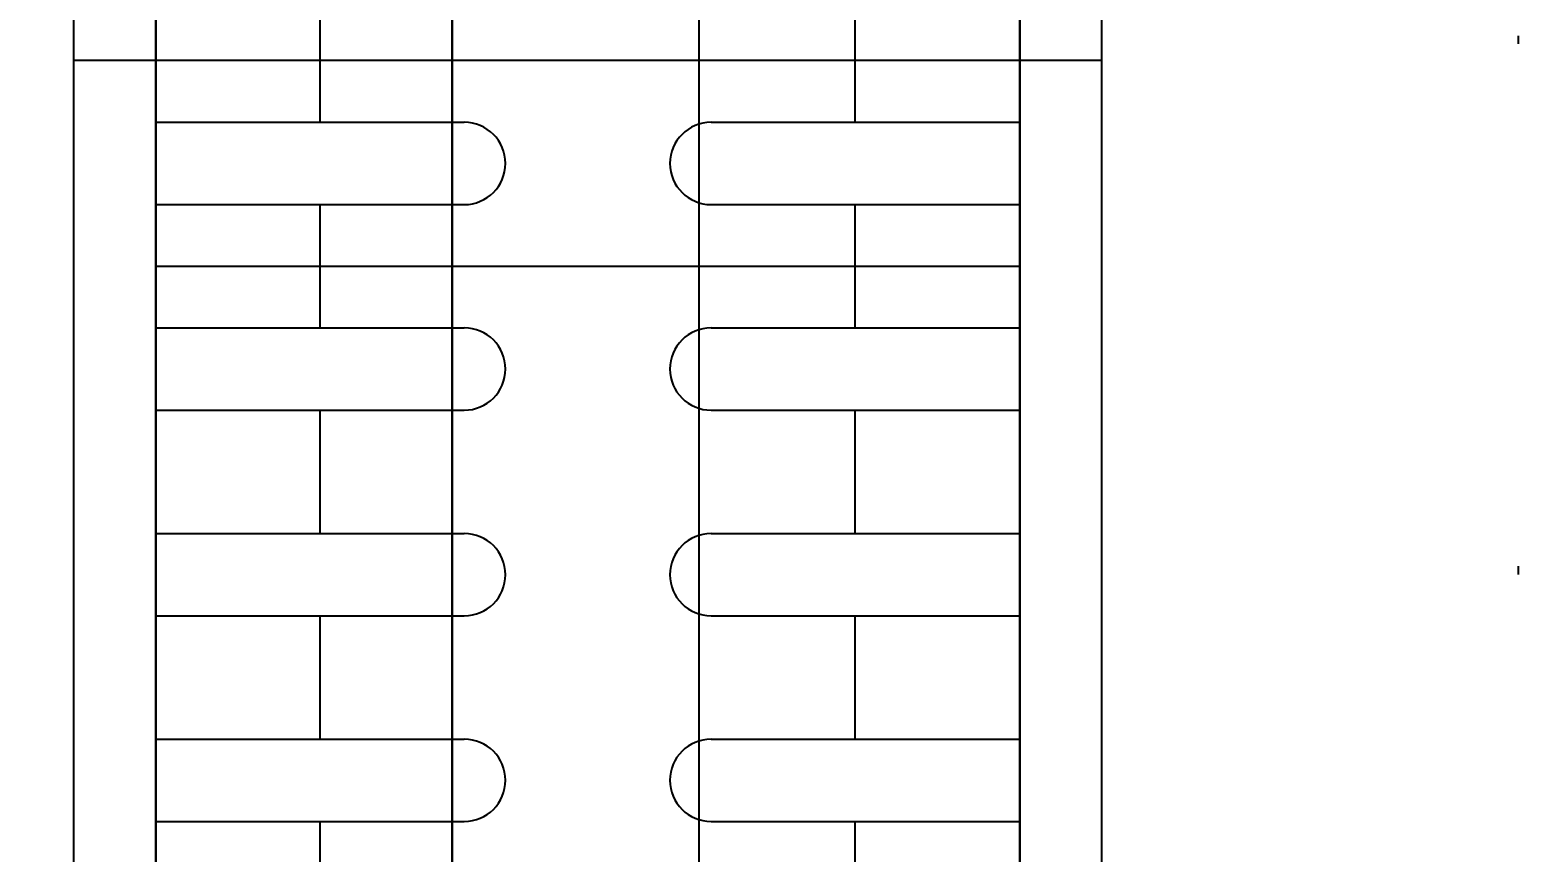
# Model space of a CAD drawing. Header units: inches. Extents: x 21 to 38546, y 13 to 15001.
# Drawn here: x 6003.62 to 6021.71, y 2027.61 to 2037.61 of the extents above; entities that cross this region are included whole.
import ezdxf

# ---------------------------------------------------------------- set-up
doc = ezdxf.new("R2010")
doc.units = ezdxf.units.IN
doc.header["$MEASUREMENT"] = 0
doc.linetypes.add('DOT', pattern=[6.35, 0, -6.35])
doc.layers.add('RAST-IST-RADYATÖR-DİNAMİK BLOK', color=83, linetype='Continuous')
for name, color, linetype, lineweight in [('Z_MİM_-KM-BEAM-RAY', 8, 'DOT', 25), ('Z_MİM_-KM-CERAMIC-09', 8, 'Continuous', 25), ('Z_MİM_-KM-ELECTRIC', 8, 'Continuous', 25), ('Z_MİM_-KM-TEXT-DETAIL', 8, 'Continuous', 25), ('Z_MİM_-KM-WALL', 8, 'Continuous', 25)]:
    doc.layers.add(name, color=color, linetype=linetype, lineweight=lineweight)
doc.styles.add('-KM-OLCU', font='ARIALN.TTF')

# ---------------------------------------------------------------- blocks, each defined once
blk = doc.blocks.new('A$Cba0c6c82')
at = {"ltscale": 2}
blk.add_line((0, 65), (65, 65), dxfattribs=at)
at = {"layer": 'Z_MİM_-KM-TEXT-DETAIL', "color": 7, "insert": (33.893, 58.781), "char_height": 7.17372, "attachment_point": 1, "style": '-KM-OLCU'}
blk.add_mtext_dynamic_manual_height_columns('ÇAMAŞIR MAKİNESİ\\PKURUTMA MAKİNESİ 10 KG', width=84.7034, gutter_width=12.5, heights=[0], dxfattribs=at)
blk = doc.blocks.new('-KM_Kiriş İzi_ZK')
at = {"layer": 'Z_MİM_-KM-BEAM-RAY'}
blk.add_line((2689.999, 1565.001), (2689.999, 1030), dxfattribs=at)
blk = doc.blocks.new('IS_RADYATOR-PLAN-70')
at = {"layer": 'RAST-IST-RADYATÖR-DİNAMİK BLOK', "color": 7}
for p, q in [((60.75, 11.5), (60.75, 7.75)), ((61.75, 11.5), (61.75, 7.75)), ((63.25, 11.5), (63.25, 7.75)), ((64.25, 11.5), (64.25, 7.75)), ((65.75, 11.5), (65.75, 7.75)), ((66.75, 11.5), (66.75, 7.75)), ((60, 9.5), (60.75, 9.5)), ((61.75, 9.5), (62.5, 9.5)), ((62.5, 9.5), (63.25, 9.5)), ((64.25, 9.5), (65, 9.5)), ((65, 9.5), (65.75, 9.5)), ((66.75, 9.5), (67.5, 9.5)), ((60.75, 4.75), (60.75, 1)), ((61.75, 4.75), (61.75, 1)), ((63.25, 4.75), (63.25, 1)), ((64.25, 4.75), (64.25, 1)), ((65.75, 4.75), (65.75, 1)), ((66.75, 4.75), (66.75, 1)), ((60, 3), (60.75, 3)), ((61.75, 3), (62.5, 3)), ((62.5, 3), (63.25, 3)), ((64.25, 3), (65, 3)), ((65, 3), (65.75, 3)), ((66.75, 3), (67.5, 3))]:
    blk.add_line(p, q, dxfattribs=at)
at = {"layer": 'RAST-IST-RADYATÖR-DİNAMİK BLOK'}
for points in [[(0, 0), (70, 0), (70, 12.5), (0, 12.5)], [(2.5, 11.5), (67.5, 11.5), (67.5, 1), (2.5, 1)]]:
    blk.add_lwpolyline(points, dxfattribs=at)
at = {"layer": 'RAST-IST-RADYATÖR-DİNAMİK BLOK', "color": 7}
for centre, start, end in [((61.25, 7.75), 180, 0), ((63.75, 7.75), 180, 0), ((66.25, 7.75), 180, 0), ((61.25, 4.75), 0, 180), ((63.75, 4.75), 0, 180), ((66.25, 4.75), 0, 180)]:
    blk.add_arc(centre, 0.5, start, end, dxfattribs=at)
blk = doc.blocks.new('IS_RADYATOR-PLAN-80')
at = {"layer": 'RAST-IST-RADYATÖR-DİNAMİK BLOK', "color": 7}
for p, q in [((60.75, 11.5), (60.75, 7.75)), ((61.75, 11.5), (61.75, 7.75)), ((63.25, 11.5), (63.25, 7.75)), ((64.25, 11.5), (64.25, 7.75)), ((65.75, 11.5), (65.75, 7.75)), ((66.75, 11.5), (66.75, 7.75)), ((68.25, 11.5), (68.25, 7.75)), ((69.25, 11.5), (69.25, 7.75)), ((60, 9.5), (60.75, 9.5)), ((61.75, 9.5), (62.5, 9.5)), ((62.5, 9.5), (63.25, 9.5)), ((64.25, 9.5), (65, 9.5)), ((65, 9.5), (65.75, 9.5)), ((66.75, 9.5), (67.5, 9.5)), ((67.5, 9.5), (68.25, 9.5)), ((69.25, 9.5), (70, 9.5)), ((70, 9.5), (70.75, 9.5)), ((60.75, 4.75), (60.75, 1)), ((61.75, 4.75), (61.75, 1)), ((63.25, 4.75), (63.25, 1)), ((64.25, 4.75), (64.25, 1)), ((65.75, 4.75), (65.75, 1)), ((66.75, 4.75), (66.75, 1)), ((68.25, 4.75), (68.25, 1)), ((69.25, 4.75), (69.25, 1)), ((60, 3), (60.75, 3)), ((61.75, 3), (62.5, 3)), ((62.5, 3), (63.25, 3)), ((64.25, 3), (65, 3)), ((65, 3), (65.75, 3)), ((66.75, 3), (67.5, 3)), ((67.5, 3), (68.25, 3)), ((69.25, 3), (70, 3)), ((70, 3), (70.75, 3))]:
    blk.add_line(p, q, dxfattribs=at)
at = {"layer": 'RAST-IST-RADYATÖR-DİNAMİK BLOK'}
for points in [[(0, 0), (80, 0), (80, 12.5), (0, 12.5)], [(2.5, 11.5), (77.5, 11.5), (77.5, 1), (2.5, 1)]]:
    blk.add_lwpolyline(points, dxfattribs=at)
at = {"layer": 'RAST-IST-RADYATÖR-DİNAMİK BLOK', "color": 7}
for centre, start, end in [((61.25, 7.75), 180, 0), ((63.75, 7.75), 180, 0), ((66.25, 7.75), 180, 0), ((68.75, 7.75), 180, 0), ((61.25, 4.75), 0, 180), ((63.75, 4.75), 0, 180), ((66.25, 4.75), 0, 180), ((68.75, 4.75), 0, 180)]:
    blk.add_arc(centre, 0.5, start, end, dxfattribs=at)
blk = doc.blocks.new('IS_RADYATOR-PLAN-90')
at = {"layer": 'RAST-IST-RADYATÖR-DİNAMİK BLOK', "color": 7}
for p, q in [((60.75, 11.5), (60.75, 7.75)), ((61.75, 11.5), (61.75, 7.75)), ((63.25, 11.5), (63.25, 7.75)), ((64.25, 11.5), (64.25, 7.75)), ((65.75, 11.5), (65.75, 7.75)), ((66.75, 11.5), (66.75, 7.75)), ((68.25, 11.5), (68.25, 7.75)), ((69.25, 11.5), (69.25, 7.75)), ((60, 9.5), (60.75, 9.5)), ((61.75, 9.5), (62.5, 9.5)), ((62.5, 9.5), (63.25, 9.5)), ((64.25, 9.5), (65, 9.5)), ((65, 9.5), (65.75, 9.5)), ((66.75, 9.5), (67.5, 9.5)), ((67.5, 9.5), (68.25, 9.5)), ((69.25, 9.5), (70, 9.5)), ((70, 9.5), (70.75, 9.5)), ((60.75, 4.75), (60.75, 1)), ((61.75, 4.75), (61.75, 1)), ((63.25, 4.75), (63.25, 1)), ((64.25, 4.75), (64.25, 1)), ((65.75, 4.75), (65.75, 1)), ((66.75, 4.75), (66.75, 1)), ((68.25, 4.75), (68.25, 1)), ((69.25, 4.75), (69.25, 1)), ((60, 3), (60.75, 3)), ((61.75, 3), (62.5, 3)), ((62.5, 3), (63.25, 3)), ((64.25, 3), (65, 3)), ((65, 3), (65.75, 3)), ((66.75, 3), (67.5, 3)), ((67.5, 3), (68.25, 3)), ((69.25, 3), (70, 3)), ((70, 3), (70.75, 3))]:
    blk.add_line(p, q, dxfattribs=at)
at = {"layer": 'RAST-IST-RADYATÖR-DİNAMİK BLOK'}
for points in [[(0, 0), (90, 0), (90, 12.5), (0, 12.5)], [(2.5, 11.5), (87.5, 11.5), (87.5, 1), (2.5, 1)]]:
    blk.add_lwpolyline(points, dxfattribs=at)
at = {"layer": 'RAST-IST-RADYATÖR-DİNAMİK BLOK', "color": 7}
for centre, start, end in [((61.25, 7.75), 180, 0), ((63.75, 7.75), 180, 0), ((66.25, 7.75), 180, 0), ((68.75, 7.75), 180, 0), ((61.25, 4.75), 0, 180), ((63.75, 4.75), 0, 180), ((66.25, 4.75), 0, 180), ((68.75, 4.75), 0, 180)]:
    blk.add_arc(centre, 0.5, start, end, dxfattribs=at)
blk = doc.blocks.new('IS_RADYATOR-PLAN-100')
at = {"layer": 'RAST-IST-RADYATÖR-DİNAMİK BLOK', "color": 7}
for p, q in [((60.75, 11.5), (60.75, 7.75)), ((61.75, 11.5), (61.75, 7.75)), ((63.25, 11.5), (63.25, 7.75)), ((64.25, 11.5), (64.25, 7.75)), ((65.75, 11.5), (65.75, 7.75)), ((66.75, 11.5), (66.75, 7.75)), ((68.25, 11.5), (68.25, 7.75)), ((69.25, 11.5), (69.25, 7.75)), ((60, 9.5), (60.75, 9.5)), ((61.75, 9.5), (62.5, 9.5)), ((62.5, 9.5), (63.25, 9.5)), ((64.25, 9.5), (65, 9.5)), ((65, 9.5), (65.75, 9.5)), ((66.75, 9.5), (67.5, 9.5)), ((67.5, 9.5), (68.25, 9.5)), ((69.25, 9.5), (70, 9.5)), ((70, 9.5), (70.75, 9.5)), ((60.75, 4.75), (60.75, 1)), ((61.75, 4.75), (61.75, 1)), ((63.25, 4.75), (63.25, 1)), ((64.25, 4.75), (64.25, 1)), ((65.75, 4.75), (65.75, 1)), ((66.75, 4.75), (66.75, 1)), ((68.25, 4.75), (68.25, 1)), ((69.25, 4.75), (69.25, 1)), ((60, 3), (60.75, 3)), ((61.75, 3), (62.5, 3)), ((62.5, 3), (63.25, 3)), ((64.25, 3), (65, 3)), ((65, 3), (65.75, 3)), ((66.75, 3), (67.5, 3)), ((67.5, 3), (68.25, 3)), ((69.25, 3), (70, 3)), ((70, 3), (70.75, 3))]:
    blk.add_line(p, q, dxfattribs=at)
at = {"layer": 'RAST-IST-RADYATÖR-DİNAMİK BLOK'}
for points in [[(0, 0), (100, 0), (100, 12.5), (0, 12.5)], [(2.5, 11.5), (97.5, 11.5), (97.5, 1), (2.5, 1)]]:
    blk.add_lwpolyline(points, dxfattribs=at)
at = {"layer": 'RAST-IST-RADYATÖR-DİNAMİK BLOK', "color": 7}
for centre, start, end in [((61.25, 7.75), 180, 0), ((63.75, 7.75), 180, 0), ((66.25, 7.75), 180, 0), ((68.75, 7.75), 180, 0), ((61.25, 4.75), 0, 180), ((63.75, 4.75), 0, 180), ((66.25, 4.75), 0, 180), ((68.75, 4.75), 0, 180)]:
    blk.add_arc(centre, 0.5, start, end, dxfattribs=at)
blk = doc.blocks.new('IS_RADYATOR-PLAN-110')
at = {"layer": 'RAST-IST-RADYATÖR-DİNAMİK BLOK', "color": 7}
for p, q in [((60.75, 11.5), (60.75, 7.75)), ((61.75, 11.5), (61.75, 7.75)), ((63.25, 11.5), (63.25, 7.75)), ((64.25, 11.5), (64.25, 7.75)), ((65.75, 11.5), (65.75, 7.75)), ((66.75, 11.5), (66.75, 7.75)), ((68.25, 11.5), (68.25, 7.75)), ((69.25, 11.5), (69.25, 7.75)), ((60, 9.5), (60.75, 9.5)), ((61.75, 9.5), (62.5, 9.5)), ((62.5, 9.5), (63.25, 9.5)), ((64.25, 9.5), (65, 9.5)), ((65, 9.5), (65.75, 9.5)), ((66.75, 9.5), (67.5, 9.5)), ((67.5, 9.5), (68.25, 9.5)), ((69.25, 9.5), (70, 9.5)), ((70, 9.5), (70.75, 9.5)), ((60.75, 4.75), (60.75, 1)), ((61.75, 4.75), (61.75, 1)), ((63.25, 4.75), (63.25, 1)), ((64.25, 4.75), (64.25, 1)), ((65.75, 4.75), (65.75, 1)), ((66.75, 4.75), (66.75, 1)), ((68.25, 4.75), (68.25, 1)), ((69.25, 4.75), (69.25, 1)), ((60, 3), (60.75, 3)), ((61.75, 3), (62.5, 3)), ((62.5, 3), (63.25, 3)), ((64.25, 3), (65, 3)), ((65, 3), (65.75, 3)), ((66.75, 3), (67.5, 3)), ((67.5, 3), (68.25, 3)), ((69.25, 3), (70, 3)), ((70, 3), (70.75, 3))]:
    blk.add_line(p, q, dxfattribs=at)
at = {"layer": 'RAST-IST-RADYATÖR-DİNAMİK BLOK'}
for points in [[(0, 0), (110, 0), (110, 12.5), (0, 12.5)], [(2.5, 11.5), (107.5, 11.5), (107.5, 1), (2.5, 1)]]:
    blk.add_lwpolyline(points, dxfattribs=at)
at = {"layer": 'RAST-IST-RADYATÖR-DİNAMİK BLOK', "color": 7}
for centre, start, end in [((61.25, 7.75), 180, 0), ((63.75, 7.75), 180, 0), ((66.25, 7.75), 180, 0), ((68.75, 7.75), 180, 0), ((61.25, 4.75), 0, 180), ((63.75, 4.75), 0, 180), ((66.25, 4.75), 0, 180), ((68.75, 4.75), 0, 180)]:
    blk.add_arc(centre, 0.5, start, end, dxfattribs=at)
blk = doc.blocks.new('IS_RADYATOR-PLAN-120')
at = {"layer": 'RAST-IST-RADYATÖR-DİNAMİK BLOK', "color": 7}
for p, q in [((60.75, 11.5), (60.75, 7.75)), ((61.75, 11.5), (61.75, 7.75)), ((63.25, 11.5), (63.25, 7.75)), ((64.25, 11.5), (64.25, 7.75)), ((65.75, 11.5), (65.75, 7.75)), ((66.75, 11.5), (66.75, 7.75)), ((68.25, 11.5), (68.25, 7.75)), ((69.25, 11.5), (69.25, 7.75)), ((60, 9.5), (60.75, 9.5)), ((61.75, 9.5), (62.5, 9.5)), ((62.5, 9.5), (63.25, 9.5)), ((64.25, 9.5), (65, 9.5)), ((65, 9.5), (65.75, 9.5)), ((66.75, 9.5), (67.5, 9.5)), ((67.5, 9.5), (68.25, 9.5)), ((69.25, 9.5), (70, 9.5)), ((70, 9.5), (70.75, 9.5)), ((60.75, 4.75), (60.75, 1)), ((61.75, 4.75), (61.75, 1)), ((63.25, 4.75), (63.25, 1)), ((64.25, 4.75), (64.25, 1)), ((65.75, 4.75), (65.75, 1)), ((66.75, 4.75), (66.75, 1)), ((68.25, 4.75), (68.25, 1)), ((69.25, 4.75), (69.25, 1)), ((60, 3), (60.75, 3)), ((61.75, 3), (62.5, 3)), ((62.5, 3), (63.25, 3)), ((64.25, 3), (65, 3)), ((65, 3), (65.75, 3)), ((66.75, 3), (67.5, 3)), ((67.5, 3), (68.25, 3)), ((69.25, 3), (70, 3)), ((70, 3), (70.75, 3))]:
    blk.add_line(p, q, dxfattribs=at)
at = {"layer": 'RAST-IST-RADYATÖR-DİNAMİK BLOK'}
for points in [[(0, 0), (120, 0), (120, 12.5), (0, 12.5)], [(2.5, 11.5), (117.5, 11.5), (117.5, 1), (2.5, 1)]]:
    blk.add_lwpolyline(points, dxfattribs=at)
at = {"layer": 'RAST-IST-RADYATÖR-DİNAMİK BLOK', "color": 7}
for centre, start, end in [((61.25, 7.75), 180, 0), ((63.75, 7.75), 180, 0), ((66.25, 7.75), 180, 0), ((68.75, 7.75), 180, 0), ((61.25, 4.75), 0, 180), ((63.75, 4.75), 0, 180), ((66.25, 4.75), 0, 180), ((68.75, 4.75), 0, 180)]:
    blk.add_arc(centre, 0.5, start, end, dxfattribs=at)
blk = doc.blocks.new('IS_RADYATOR-PLAN-130')
at = {"layer": 'RAST-IST-RADYATÖR-DİNAMİK BLOK', "color": 7}
for p, q in [((60.75, 11.5), (60.75, 7.75)), ((61.75, 11.5), (61.75, 7.75)), ((63.25, 11.5), (63.25, 7.75)), ((64.25, 11.5), (64.25, 7.75)), ((65.75, 11.5), (65.75, 7.75)), ((66.75, 11.5), (66.75, 7.75)), ((68.25, 11.5), (68.25, 7.75)), ((69.25, 11.5), (69.25, 7.75)), ((60, 9.5), (60.75, 9.5)), ((61.75, 9.5), (62.5, 9.5)), ((62.5, 9.5), (63.25, 9.5)), ((64.25, 9.5), (65, 9.5)), ((65, 9.5), (65.75, 9.5)), ((66.75, 9.5), (67.5, 9.5)), ((67.5, 9.5), (68.25, 9.5)), ((69.25, 9.5), (70, 9.5)), ((70, 9.5), (70.75, 9.5)), ((60.75, 4.75), (60.75, 1)), ((61.75, 4.75), (61.75, 1)), ((63.25, 4.75), (63.25, 1)), ((64.25, 4.75), (64.25, 1)), ((65.75, 4.75), (65.75, 1)), ((66.75, 4.75), (66.75, 1)), ((68.25, 4.75), (68.25, 1)), ((69.25, 4.75), (69.25, 1)), ((60, 3), (60.75, 3)), ((61.75, 3), (62.5, 3)), ((62.5, 3), (63.25, 3)), ((64.25, 3), (65, 3)), ((65, 3), (65.75, 3)), ((66.75, 3), (67.5, 3)), ((67.5, 3), (68.25, 3)), ((69.25, 3), (70, 3)), ((70, 3), (70.75, 3))]:
    blk.add_line(p, q, dxfattribs=at)
at = {"layer": 'RAST-IST-RADYATÖR-DİNAMİK BLOK'}
for points in [[(0, 0), (130, 0), (130, 12.5), (0, 12.5)], [(2.5, 11.5), (127.5, 11.5), (127.5, 1), (2.5, 1)]]:
    blk.add_lwpolyline(points, dxfattribs=at)
at = {"layer": 'RAST-IST-RADYATÖR-DİNAMİK BLOK', "color": 7}
for centre, start, end in [((61.25, 7.75), 180, 0), ((63.75, 7.75), 180, 0), ((66.25, 7.75), 180, 0), ((68.75, 7.75), 180, 0), ((61.25, 4.75), 0, 180), ((63.75, 4.75), 0, 180), ((66.25, 4.75), 0, 180), ((68.75, 4.75), 0, 180)]:
    blk.add_arc(centre, 0.5, start, end, dxfattribs=at)
blk = doc.blocks.new('IS_RADYATOR-PLAN-140')
at = {"layer": 'RAST-IST-RADYATÖR-DİNAMİK BLOK', "color": 7}
for p, q in [((60.75, 11.5), (60.75, 7.75)), ((61.75, 11.5), (61.75, 7.75)), ((63.25, 11.5), (63.25, 7.75)), ((64.25, 11.5), (64.25, 7.75)), ((65.75, 11.5), (65.75, 7.75)), ((66.75, 11.5), (66.75, 7.75)), ((68.25, 11.5), (68.25, 7.75)), ((69.25, 11.5), (69.25, 7.75)), ((60, 9.5), (60.75, 9.5)), ((61.75, 9.5), (62.5, 9.5)), ((62.5, 9.5), (63.25, 9.5)), ((64.25, 9.5), (65, 9.5)), ((65, 9.5), (65.75, 9.5)), ((66.75, 9.5), (67.5, 9.5)), ((67.5, 9.5), (68.25, 9.5)), ((69.25, 9.5), (70, 9.5)), ((70, 9.5), (70.75, 9.5)), ((60.75, 4.75), (60.75, 1)), ((61.75, 4.75), (61.75, 1)), ((63.25, 4.75), (63.25, 1)), ((64.25, 4.75), (64.25, 1)), ((65.75, 4.75), (65.75, 1)), ((66.75, 4.75), (66.75, 1)), ((68.25, 4.75), (68.25, 1)), ((69.25, 4.75), (69.25, 1)), ((60, 3), (60.75, 3)), ((61.75, 3), (62.5, 3)), ((62.5, 3), (63.25, 3)), ((64.25, 3), (65, 3)), ((65, 3), (65.75, 3)), ((66.75, 3), (67.5, 3)), ((67.5, 3), (68.25, 3)), ((69.25, 3), (70, 3)), ((70, 3), (70.75, 3))]:
    blk.add_line(p, q, dxfattribs=at)
at = {"layer": 'RAST-IST-RADYATÖR-DİNAMİK BLOK'}
for points in [[(0, 0), (140, 0), (140, 12.5), (0, 12.5)], [(2.5, 11.5), (137.5, 11.5), (137.5, 1), (2.5, 1)]]:
    blk.add_lwpolyline(points, dxfattribs=at)
at = {"layer": 'RAST-IST-RADYATÖR-DİNAMİK BLOK', "color": 7}
for centre, start, end in [((61.25, 7.75), 180, 0), ((63.75, 7.75), 180, 0), ((66.25, 7.75), 180, 0), ((68.75, 7.75), 180, 0), ((61.25, 4.75), 0, 180), ((63.75, 4.75), 0, 180), ((66.25, 4.75), 0, 180), ((68.75, 4.75), 0, 180)]:
    blk.add_arc(centre, 0.5, start, end, dxfattribs=at)
blk = doc.blocks.new('IS_RADYATOR-PLAN-150')
at = {"layer": 'RAST-IST-RADYATÖR-DİNAMİK BLOK', "color": 7}
for p, q in [((60.75, 11.5), (60.75, 7.75)), ((61.75, 11.5), (61.75, 7.75)), ((63.25, 11.5), (63.25, 7.75)), ((64.25, 11.5), (64.25, 7.75)), ((65.75, 11.5), (65.75, 7.75)), ((66.75, 11.5), (66.75, 7.75)), ((68.25, 11.5), (68.25, 7.75)), ((69.25, 11.5), (69.25, 7.75)), ((60, 9.5), (60.75, 9.5)), ((61.75, 9.5), (62.5, 9.5)), ((62.5, 9.5), (63.25, 9.5)), ((64.25, 9.5), (65, 9.5)), ((65, 9.5), (65.75, 9.5)), ((66.75, 9.5), (67.5, 9.5)), ((67.5, 9.5), (68.25, 9.5)), ((69.25, 9.5), (70, 9.5)), ((70, 9.5), (70.75, 9.5)), ((60.75, 4.75), (60.75, 1)), ((61.75, 4.75), (61.75, 1)), ((63.25, 4.75), (63.25, 1)), ((64.25, 4.75), (64.25, 1)), ((65.75, 4.75), (65.75, 1)), ((66.75, 4.75), (66.75, 1)), ((68.25, 4.75), (68.25, 1)), ((69.25, 4.75), (69.25, 1)), ((60, 3), (60.75, 3)), ((61.75, 3), (62.5, 3)), ((62.5, 3), (63.25, 3)), ((64.25, 3), (65, 3)), ((65, 3), (65.75, 3)), ((66.75, 3), (67.5, 3)), ((67.5, 3), (68.25, 3)), ((69.25, 3), (70, 3)), ((70, 3), (70.75, 3))]:
    blk.add_line(p, q, dxfattribs=at)
at = {"layer": 'RAST-IST-RADYATÖR-DİNAMİK BLOK'}
for points in [[(-5, 0), (145, 0), (145, 12.5), (-5, 12.5)], [(-2.5, 11.5), (142.5, 11.5), (142.5, 1), (-2.5, 1)]]:
    blk.add_lwpolyline(points, dxfattribs=at)
at = {"layer": 'RAST-IST-RADYATÖR-DİNAMİK BLOK', "color": 7}
for centre, start, end in [((61.25, 7.75), 180, 0), ((63.75, 7.75), 180, 0), ((66.25, 7.75), 180, 0), ((68.75, 7.75), 180, 0), ((61.25, 4.75), 0, 180), ((63.75, 4.75), 0, 180), ((66.25, 4.75), 0, 180), ((68.75, 4.75), 0, 180)]:
    blk.add_arc(centre, 0.5, start, end, dxfattribs=at)
blk = doc.blocks.new('IS_RADYATOR-PLAN-160')
at = {"layer": 'RAST-IST-RADYATÖR-DİNAMİK BLOK', "color": 7}
for p, q in [((60.75, 11.5), (60.75, 7.75)), ((61.75, 11.5), (61.75, 7.75)), ((63.25, 11.5), (63.25, 7.75)), ((64.25, 11.5), (64.25, 7.75)), ((65.75, 11.5), (65.75, 7.75)), ((66.75, 11.5), (66.75, 7.75)), ((68.25, 11.5), (68.25, 7.75)), ((69.25, 11.5), (69.25, 7.75)), ((60, 9.5), (60.75, 9.5)), ((61.75, 9.5), (62.5, 9.5)), ((62.5, 9.5), (63.25, 9.5)), ((64.25, 9.5), (65, 9.5)), ((65, 9.5), (65.75, 9.5)), ((66.75, 9.5), (67.5, 9.5)), ((67.5, 9.5), (68.25, 9.5)), ((69.25, 9.5), (70, 9.5)), ((70, 9.5), (70.75, 9.5)), ((60.75, 4.75), (60.75, 1)), ((61.75, 4.75), (61.75, 1)), ((63.25, 4.75), (63.25, 1)), ((64.25, 4.75), (64.25, 1)), ((65.75, 4.75), (65.75, 1)), ((66.75, 4.75), (66.75, 1)), ((68.25, 4.75), (68.25, 1)), ((69.25, 4.75), (69.25, 1)), ((60, 3), (60.75, 3)), ((61.75, 3), (62.5, 3)), ((62.5, 3), (63.25, 3)), ((64.25, 3), (65, 3)), ((65, 3), (65.75, 3)), ((66.75, 3), (67.5, 3)), ((67.5, 3), (68.25, 3)), ((69.25, 3), (70, 3)), ((70, 3), (70.75, 3))]:
    blk.add_line(p, q, dxfattribs=at)
at = {"layer": 'RAST-IST-RADYATÖR-DİNAMİK BLOK'}
for points in [[(-5, 0), (155, 0), (155, 12.5), (-5, 12.5)], [(-2.5, 11.5), (152.5, 11.5), (152.5, 1), (-2.5, 1)]]:
    blk.add_lwpolyline(points, dxfattribs=at)
at = {"layer": 'RAST-IST-RADYATÖR-DİNAMİK BLOK', "color": 7}
for centre, start, end in [((61.25, 7.75), 180, 0), ((63.75, 7.75), 180, 0), ((66.25, 7.75), 180, 0), ((68.75, 7.75), 180, 0), ((61.25, 4.75), 0, 180), ((63.75, 4.75), 0, 180), ((66.25, 4.75), 0, 180), ((68.75, 4.75), 0, 180)]:
    blk.add_arc(centre, 0.5, start, end, dxfattribs=at)
blk = doc.blocks.new('IS_RADYATOR-PLAN-170')
at = {"layer": 'RAST-IST-RADYATÖR-DİNAMİK BLOK', "color": 7}
for p, q in [((60.75, 11.5), (60.75, 7.75)), ((61.75, 11.5), (61.75, 7.75)), ((63.25, 11.5), (63.25, 7.75)), ((64.25, 11.5), (64.25, 7.75)), ((65.75, 11.5), (65.75, 7.75)), ((66.75, 11.5), (66.75, 7.75)), ((68.25, 11.5), (68.25, 7.75)), ((69.25, 11.5), (69.25, 7.75)), ((60, 9.5), (60.75, 9.5)), ((61.75, 9.5), (62.5, 9.5)), ((62.5, 9.5), (63.25, 9.5)), ((64.25, 9.5), (65, 9.5)), ((65, 9.5), (65.75, 9.5)), ((66.75, 9.5), (67.5, 9.5)), ((67.5, 9.5), (68.25, 9.5)), ((69.25, 9.5), (70, 9.5)), ((70, 9.5), (70.75, 9.5)), ((60.75, 4.75), (60.75, 1)), ((61.75, 4.75), (61.75, 1)), ((63.25, 4.75), (63.25, 1)), ((64.25, 4.75), (64.25, 1)), ((65.75, 4.75), (65.75, 1)), ((66.75, 4.75), (66.75, 1)), ((68.25, 4.75), (68.25, 1)), ((69.25, 4.75), (69.25, 1)), ((60, 3), (60.75, 3)), ((61.75, 3), (62.5, 3)), ((62.5, 3), (63.25, 3)), ((64.25, 3), (65, 3)), ((65, 3), (65.75, 3)), ((66.75, 3), (67.5, 3)), ((67.5, 3), (68.25, 3)), ((69.25, 3), (70, 3)), ((70, 3), (70.75, 3))]:
    blk.add_line(p, q, dxfattribs=at)
at = {"layer": 'RAST-IST-RADYATÖR-DİNAMİK BLOK'}
for points in [[(-5, 0), (165, 0), (165, 12.5), (-5, 12.5)], [(-2.5, 11.5), (162.5, 11.5), (162.5, 1), (-2.5, 1)]]:
    blk.add_lwpolyline(points, dxfattribs=at)
at = {"layer": 'RAST-IST-RADYATÖR-DİNAMİK BLOK', "color": 7}
for centre, start, end in [((61.25, 7.75), 180, 0), ((63.75, 7.75), 180, 0), ((66.25, 7.75), 180, 0), ((68.75, 7.75), 180, 0), ((61.25, 4.75), 0, 180), ((63.75, 4.75), 0, 180), ((66.25, 4.75), 0, 180), ((68.75, 4.75), 0, 180)]:
    blk.add_arc(centre, 0.5, start, end, dxfattribs=at)
blk = doc.blocks.new('IS_RADYATOR-PLAN-180')
at = {"layer": 'RAST-IST-RADYATÖR-DİNAMİK BLOK', "color": 7}
for p, q in [((60.75, 11.5), (60.75, 7.75)), ((61.75, 11.5), (61.75, 7.75)), ((63.25, 11.5), (63.25, 7.75)), ((64.25, 11.5), (64.25, 7.75)), ((65.75, 11.5), (65.75, 7.75)), ((66.75, 11.5), (66.75, 7.75)), ((68.25, 11.5), (68.25, 7.75)), ((69.25, 11.5), (69.25, 7.75)), ((60, 9.5), (60.75, 9.5)), ((61.75, 9.5), (62.5, 9.5)), ((62.5, 9.5), (63.25, 9.5)), ((64.25, 9.5), (65, 9.5)), ((65, 9.5), (65.75, 9.5)), ((66.75, 9.5), (67.5, 9.5)), ((67.5, 9.5), (68.25, 9.5)), ((69.25, 9.5), (70, 9.5)), ((70, 9.5), (70.75, 9.5)), ((60.75, 4.75), (60.75, 1)), ((61.75, 4.75), (61.75, 1)), ((63.25, 4.75), (63.25, 1)), ((64.25, 4.75), (64.25, 1)), ((65.75, 4.75), (65.75, 1)), ((66.75, 4.75), (66.75, 1)), ((68.25, 4.75), (68.25, 1)), ((69.25, 4.75), (69.25, 1)), ((60, 3), (60.75, 3)), ((61.75, 3), (62.5, 3)), ((62.5, 3), (63.25, 3)), ((64.25, 3), (65, 3)), ((65, 3), (65.75, 3)), ((66.75, 3), (67.5, 3)), ((67.5, 3), (68.25, 3)), ((69.25, 3), (70, 3)), ((70, 3), (70.75, 3))]:
    blk.add_line(p, q, dxfattribs=at)
at = {"layer": 'RAST-IST-RADYATÖR-DİNAMİK BLOK'}
for points in [[(-5, 0), (175, 0), (175, 12.5), (-5, 12.5)], [(-2.5, 11.5), (172.5, 11.5), (172.5, 1), (-2.5, 1)]]:
    blk.add_lwpolyline(points, dxfattribs=at)
at = {"layer": 'RAST-IST-RADYATÖR-DİNAMİK BLOK', "color": 7}
for centre, start, end in [((61.25, 7.75), 180, 0), ((63.75, 7.75), 180, 0), ((66.25, 7.75), 180, 0), ((68.75, 7.75), 180, 0), ((61.25, 4.75), 0, 180), ((63.75, 4.75), 0, 180), ((66.25, 4.75), 0, 180), ((68.75, 4.75), 0, 180)]:
    blk.add_arc(centre, 0.5, start, end, dxfattribs=at)
blk = doc.blocks.new('IS_RADYATOR-PLAN-190')
at = {"layer": 'RAST-IST-RADYATÖR-DİNAMİK BLOK', "color": 7}
for p, q in [((60.75, 11.5), (60.75, 7.75)), ((61.75, 11.5), (61.75, 7.75)), ((63.25, 11.5), (63.25, 7.75)), ((64.25, 11.5), (64.25, 7.75)), ((65.75, 11.5), (65.75, 7.75)), ((66.75, 11.5), (66.75, 7.75)), ((68.25, 11.5), (68.25, 7.75)), ((69.25, 11.5), (69.25, 7.75)), ((60, 9.5), (60.75, 9.5)), ((61.75, 9.5), (62.5, 9.5)), ((62.5, 9.5), (63.25, 9.5)), ((64.25, 9.5), (65, 9.5)), ((65, 9.5), (65.75, 9.5)), ((66.75, 9.5), (67.5, 9.5)), ((67.5, 9.5), (68.25, 9.5)), ((69.25, 9.5), (70, 9.5)), ((70, 9.5), (70.75, 9.5)), ((60.75, 4.75), (60.75, 1)), ((61.75, 4.75), (61.75, 1)), ((63.25, 4.75), (63.25, 1)), ((64.25, 4.75), (64.25, 1)), ((65.75, 4.75), (65.75, 1)), ((66.75, 4.75), (66.75, 1)), ((68.25, 4.75), (68.25, 1)), ((69.25, 4.75), (69.25, 1)), ((60, 3), (60.75, 3)), ((61.75, 3), (62.5, 3)), ((62.5, 3), (63.25, 3)), ((64.25, 3), (65, 3)), ((65, 3), (65.75, 3)), ((66.75, 3), (67.5, 3)), ((67.5, 3), (68.25, 3)), ((69.25, 3), (70, 3)), ((70, 3), (70.75, 3))]:
    blk.add_line(p, q, dxfattribs=at)
at = {"layer": 'RAST-IST-RADYATÖR-DİNAMİK BLOK'}
for points in [[(-5, 0), (185, 0), (185, 12.5), (-5, 12.5)], [(182.5, 11.5), (-2.5, 11.5), (-2.5, 1), (182.5, 1)]]:
    blk.add_lwpolyline(points, dxfattribs=at)
at = {"layer": 'RAST-IST-RADYATÖR-DİNAMİK BLOK', "color": 7}
for centre, start, end in [((61.25, 7.75), 180, 0), ((63.75, 7.75), 180, 0), ((66.25, 7.75), 180, 0), ((68.75, 7.75), 180, 0), ((61.25, 4.75), 0, 180), ((63.75, 4.75), 0, 180), ((66.25, 4.75), 0, 180), ((68.75, 4.75), 0, 180)]:
    blk.add_arc(centre, 0.5, start, end, dxfattribs=at)
blk = doc.blocks.new('IS_RADYATOR-PLAN-200')
at = {"layer": 'RAST-IST-RADYATÖR-DİNAMİK BLOK', "color": 7}
for p, q in [((65.75, 11.5), (65.75, 7.75)), ((66.75, 11.5), (66.75, 7.75)), ((68.25, 11.5), (68.25, 7.75)), ((69.25, 11.5), (69.25, 7.75)), ((70.75, 11.5), (70.75, 7.75)), ((71.75, 11.5), (71.75, 7.75)), ((73.25, 11.5), (73.25, 7.75)), ((74.25, 11.5), (74.25, 7.75)), ((65, 9.5), (65.75, 9.5)), ((66.75, 9.5), (67.5, 9.5)), ((67.5, 9.5), (68.25, 9.5)), ((69.25, 9.5), (70, 9.5)), ((70, 9.5), (70.75, 9.5)), ((71.75, 9.5), (72.5, 9.5)), ((72.5, 9.5), (73.25, 9.5)), ((74.25, 9.5), (75, 9.5)), ((75, 9.5), (75.75, 9.5)), ((65.75, 4.75), (65.75, 1)), ((66.75, 4.75), (66.75, 1)), ((68.25, 4.75), (68.25, 1)), ((69.25, 4.75), (69.25, 1)), ((70.75, 4.75), (70.75, 1)), ((71.75, 4.75), (71.75, 1)), ((73.25, 4.75), (73.25, 1)), ((74.25, 4.75), (74.25, 1)), ((65, 3), (65.75, 3)), ((66.75, 3), (67.5, 3)), ((67.5, 3), (68.25, 3)), ((69.25, 3), (70, 3)), ((70, 3), (70.75, 3)), ((71.75, 3), (72.5, 3)), ((72.5, 3), (73.25, 3)), ((74.25, 3), (75, 3)), ((75, 3), (75.75, 3))]:
    blk.add_line(p, q, dxfattribs=at)
at = {"layer": 'RAST-IST-RADYATÖR-DİNAMİK BLOK'}
for points in [[(0, 0), (200, 0), (200, 12.5), (0, 12.5)], [(2.5, 11.5), (197.5, 11.5), (197.5, 1), (2.5, 1)]]:
    blk.add_lwpolyline(points, dxfattribs=at)
at = {"layer": 'RAST-IST-RADYATÖR-DİNAMİK BLOK', "color": 7}
for centre, start, end in [((66.25, 7.75), 180, 0), ((68.75, 7.75), 180, 0), ((71.25, 7.75), 180, 0), ((73.75, 7.75), 180, 0), ((66.25, 4.75), 0, 180), ((68.75, 4.75), 0, 180), ((71.25, 4.75), 0, 180), ((73.75, 4.75), 0, 180)]:
    blk.add_arc(centre, 0.5, start, end, dxfattribs=at)
blk = doc.blocks.new('IS_U4738')
for name, p in [('IS_RADYATOR-PLAN-70', (0, 0)), ('IS_RADYATOR-PLAN-80', (0, 0)), ('IS_RADYATOR-PLAN-90', (0, 0)), ('IS_RADYATOR-PLAN-100', (0, 0)), ('IS_RADYATOR-PLAN-110', (0, 0)), ('IS_RADYATOR-PLAN-120', (0, 0)), ('IS_RADYATOR-PLAN-130', (0, 0)), ('IS_RADYATOR-PLAN-140', (0, 0)), ('IS_RADYATOR-PLAN-150', (0, 0)), ('IS_RADYATOR-PLAN-160', (0, 0)), ('IS_RADYATOR-PLAN-170', (0, 0)), ('IS_RADYATOR-PLAN-180', (0, 0)), ('IS_RADYATOR-PLAN-190', (0, 0)), ('IS_RADYATOR-PLAN-200', (-5, 0))]:
    blk.add_blockref(name, p)

msp = doc.modelspace()

# ---------------------------------------------------------------- linework, layer by layer
at = {"layer": 'Z_MİM_-KM-CERAMIC-09'}
msp.add_lwpolyline([(6008.758, 2089.084), (5809.756, 2089.084), (5809.756, 1880.083), (6018.756, 1880.084), (6018.756, 2009.083), (6008.758, 2009.083)], close=True, dxfattribs=at)
at = {"layer": 'Z_MİM_-KM-WALL'}
msp.add_line((6011.758, 2012.083), (6011.758, 2562.084), dxfattribs=at)

# ---------------------------------------------------------------- block references
at = {"layer": 'RAST-IST-RADYATÖR-DİNAMİK BLOK', "rotation": 90}
msp.add_blockref('IS_U4738', (6016.654, 1967.231), dxfattribs=at)
at = {"layer": 'Z_MİM_-KM-BEAM-RAY'}
msp.add_blockref('-KM_Kiriş İzi_ZK', (3331.714, 982.083), dxfattribs=at)
at = {"layer": 'Z_MİM_-KM-ELECTRIC', "ltscale": 0.5, "rotation": 270}
msp.add_blockref('A$Cba0c6c82', (5943.758, 2085.82), dxfattribs=at)

doc.saveas('drawing.dxf')
